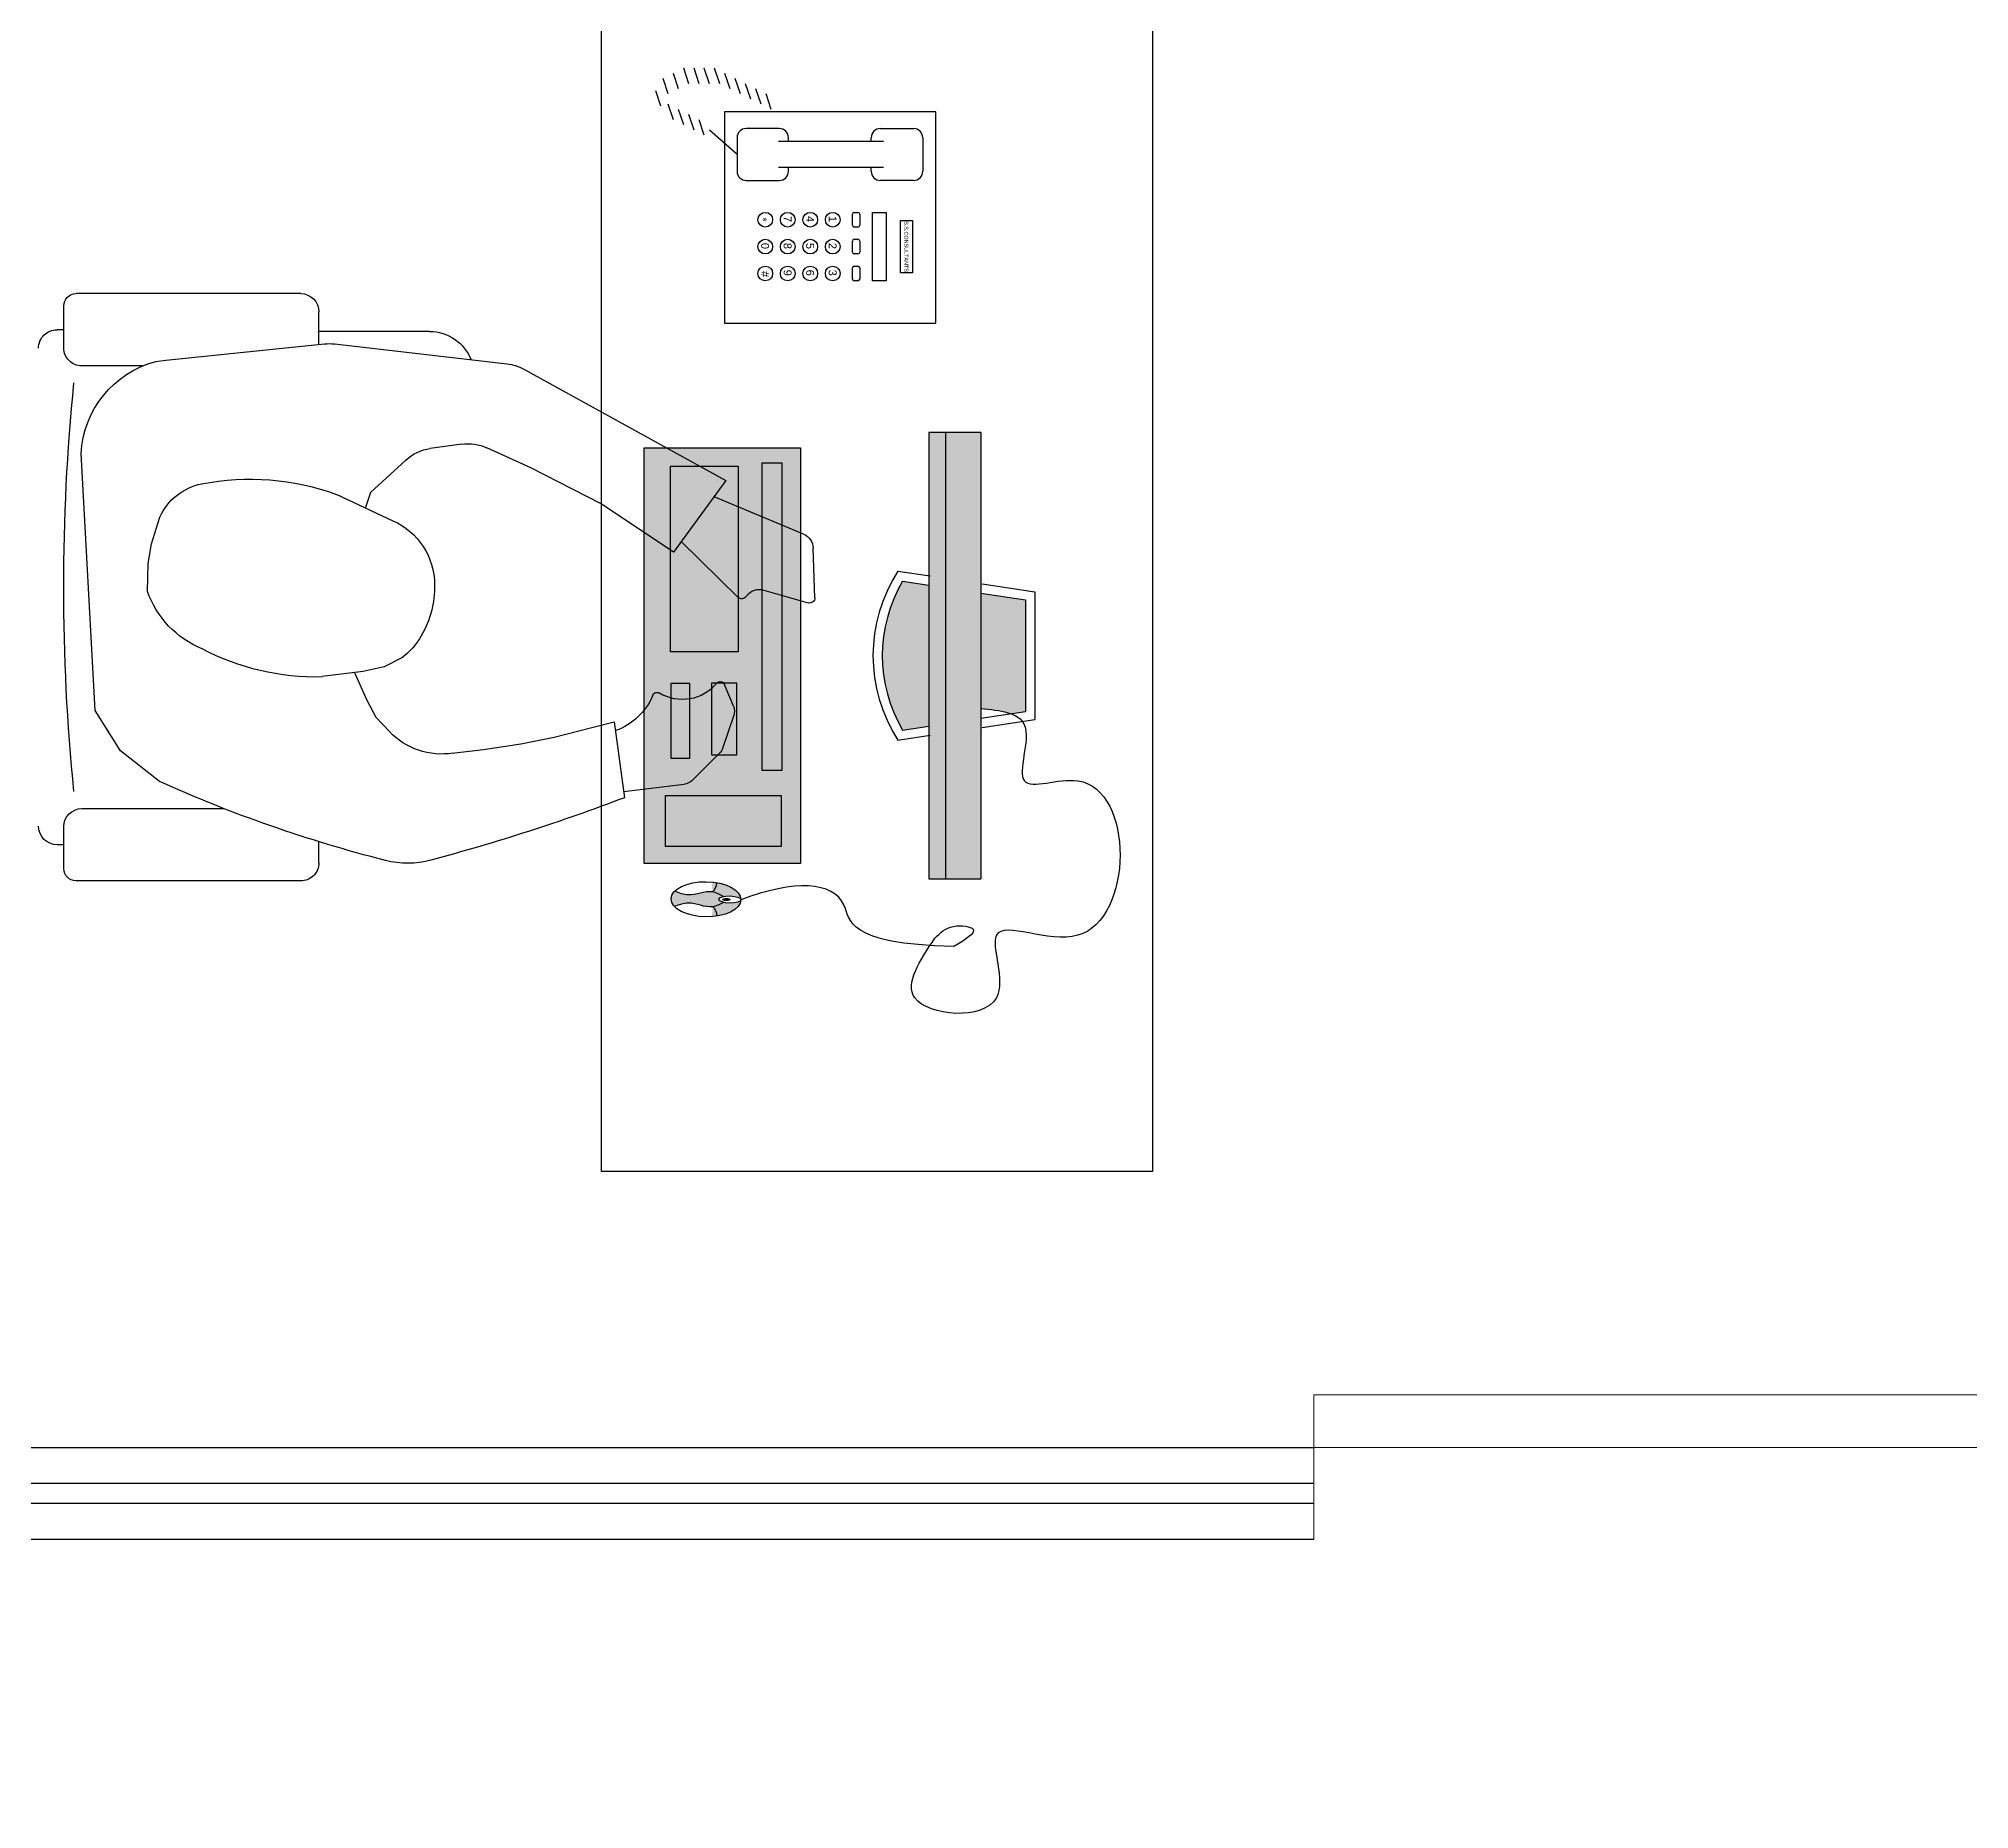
# Model space of a CAD drawing. Extents: x 11034434 to 11724204, y -4674497 to -3911811.
# Drawn here: x 11640632 to 11642733, y -4550677 to -4548749 of the extents above; entities that cross this region are included whole.
import ezdxf

# ---------------------------------------------------------------- set-up
doc = ezdxf.new("R2010")
doc.units = 0
doc.header["$MEASUREMENT"] = 0
doc.layers.get('0').update_dxf_attribs({"color": 251, "linetype": 'CONTINUOUS'})
doc.layers.add('0.0', color=251, linetype='CONTINUOUS', lineweight=0)
doc.layers.add('HATCH', color=251, linetype='CONTINUOUS')
doc.styles.add('ARIAL', font='arial.ttf', dxfattribs={"width": 0.75})

msp = doc.modelspace()

# ---------------------------------------------------------------- hatches: boundary and pattern name
h = msp.add_hatch(color=256)
h.dxf.hatch_style = 1
h.paths.add_polyline_path([(11641439.9, -4549628.8), (11641439.9, -4549573.1), (11641314.1, -4549573.1), (11641314.1, -4549628.8)], flags=16)
h.paths.add_polyline_path([(11641392.9, -4549417), (11641392.9, -4549214.9), (11641319.2, -4549214.9), (11641319.2, -4549417)], flags=0)
h.paths.add_polyline_path([(11641440.6, -4549546), (11641440.6, -4549211.1), (11641419.2, -4549211.1), (11641419.2, -4549546)], flags=16)
h.paths.add_polyline_path([(11641461, -4549647.2), (11641461, -4549194.8), (11641290.6, -4549194.8), (11641290.6, -4549647.2)])
h.paths.add_polyline_path([(11641391.2, -4549529.4), (11641364.5, -4549529.4), (11641364.5, -4549450.6), (11641391.2, -4549450.6)], flags=0)
h.paths.add_polyline_path([(11641419.2, -4549211.1), (11641440.6, -4549211.1), (11641440.6, -4549546), (11641419.2, -4549546)], flags=0)
h.paths.add_polyline_path([(11641340, -4549533), (11641320.1, -4549533), (11641320.1, -4549451), (11641340, -4549451)], flags=16)
h.paths.add_polyline_path([(11641439.9, -4549573.1), (11641439.9, -4549628.8), (11641314.1, -4549628.8), (11641314.1, -4549573.1)], flags=0)
h.paths.add_polyline_path([(11641392.9, -4549417), (11641319.2, -4549417), (11641319.2, -4549214.9), (11641392.9, -4549214.9)], flags=16)
h.paths.add_polyline_path([(11641391.2, -4549529.4), (11641391.2, -4549450.6), (11641364.5, -4549450.6), (11641364.5, -4549529.4)], flags=16)
h = msp.add_hatch(color=254)
h.dxf.hatch_style = 1
h.set_gradient(color1=(209, 209, 209), color2=(191, 191, 191), one_color=1, tint=0.75, name='INVCYLINDER')
h.paths.add_polyline_path([(11641600.4, -4549178), (11641618.6, -4549178), (11641618.6, -4549664), (11641600.4, -4549664)])
h = msp.add_hatch(color=256)
h.dxf.hatch_style = 1
h.paths.add_polyline_path([(11641657.1, -4549664), (11641657.1, -4549178), (11641618.6, -4549178), (11641618.6, -4549664)])
h = msp.add_hatch(color=254)
h.dxf.hatch_style = 1
h.set_gradient(color1=(209, 209, 209), color2=(191, 191, 191), one_color=1, tint=0.75, name='INVCYLINDER')
h.paths.add_polyline_path([(11641439.9, -4549628.8), (11641439.9, -4549573.1), (11641314.1, -4549573.1), (11641314.1, -4549628.8)])
h.paths.add_polyline_path([(11641392.9, -4549417), (11641392.9, -4549214.9), (11641319.2, -4549214.9), (11641319.2, -4549417)])
h.paths.add_polyline_path([(11641440.6, -4549546), (11641440.6, -4549211.1), (11641419.2, -4549211.1), (11641419.2, -4549546)])
h.paths.add_polyline_path([(11641391.2, -4549529.4), (11641391.2, -4549450.6), (11641364.5, -4549450.6), (11641364.5, -4549529.4)])
h.paths.add_polyline_path([(11641340, -4549533), (11641340, -4549451), (11641320.1, -4549451), (11641320.1, -4549533)])
h = msp.add_hatch(color=256)
h.dxf.hatch_style = 1
h.paths.add_polyline_path([(11641572, -4549502), (11641600.4, -4549497.7), (11641600.4, -4549344.3), (11641572, -4549340, 0.272996)])
edge = h.paths.add_edge_path()
edge.add_spline(control_points=[(11641657.1, -4549478.6), (11641668.9, -4549479.7), (11641680.7, -4549480.9), (11641689.8, -4549484.2)], knot_values=[0, 0, 0, 0, 28.674754, 28.674754, 28.674754, 28.674754], degree=3, periodic=0)
edge.add_line((11641689.8, -4549484.2), (11641705.7, -4549481.7))
edge.add_line((11641705.7, -4549481.7), (11641705.7, -4549360.2))
edge.add_line((11641705.7, -4549360.2), (11641657.1, -4549352.9))
edge.add_line((11641657.1, -4549352.9), (11641657.1, -4549478.6))
h = msp.add_hatch(color=256)
h.dxf.hatch_style = 1
edge = h.paths.add_edge_path()
edge.add_arc((11641356.7, -4549704.4), 13.3, -0.7401, 49.4615, ccw=False)
edge.add_ellipse((11641358.1, -4549686.3), major_axis=(-38, 0.5), ratio=0.504094, start_angle=468.56, end_angle=540)
edge.add_ellipse((11641384.1, -4549686.6), major_axis=(-12, 0.2), ratio=0.321688, start_angle=0, end_angle=180, ccw=False)
edge.add_ellipse((11641384.1, -4549686.6), major_axis=(-12, 0.2), ratio=0.321688, start_angle=-180, end_angle=0, ccw=False)
edge.add_ellipse((11641358.1, -4549686.3), major_axis=(-38, 0.5), ratio=0.504094, start_angle=540, end_angle=612.3014)
edge.add_arc((11641356.7, -4549668), 13.2, 308.5528, 359.1748, ccw=False)
edge.add_spline(control_points=[(11641364.9, -4549678.3), (11641356.6, -4549677.1), (11641342.1, -4549684.8), (11641328.9, -4549679.4), (11641324, -4549677.5)], knot_values=[0.469472, 0.469472, 0.469472, 0.469472, 1.407484, 1.952314, 1.952314, 1.952314, 1.952314], degree=3, periodic=0)
edge.add_ellipse((11641358.1, -4549686.3), major_axis=(-38, 0.5), ratio=0.504094, start_angle=334.232, end_angle=385.768)
edge.add_spline(control_points=[(11641323.8, -4549694.1), (11641328.7, -4549692.3), (11641342.3, -4549687.3), (11641356.8, -4549695.6), (11641365.3, -4549694.4)], knot_values=[0.450627, 0.450627, 0.450627, 0.450627, 0.995457, 1.95467, 1.95467, 1.95467, 1.95467], degree=3, periodic=0)
h = msp.add_hatch(color=256)
h.dxf.hatch_style = 1
edge = h.paths.add_edge_path()
edge.add_ellipse((11641380.3, -4549686.4), major_axis=(-4.1, 0.03), ratio=0.266102, start_angle=0, end_angle=360)
at = {"layer": 'HATCH', "ltscale": 500}
h = msp.add_hatch(color=251, dxfattribs=at)
h.dxf.hatch_style = 1
h.paths.add_polyline_path([(11633364, -4566323), (11633664, -4566323), (11633664, -4567223), (11633364, -4567223)])
h.paths.add_polyline_path([(11676774, -4570188), (11677674, -4570188), (11677674, -4570488), (11676774, -4570488)])
h.paths.add_polyline_path([(11651189, -4576253), (11651489, -4576253), (11651489, -4577153), (11651189, -4577153)])
h.paths.add_polyline_path([(11673574, -4576253), (11674174, -4576253), (11674174, -4576553), (11673574, -4576553)])
h.paths.add_polyline_path([(11629934, -4558133), (11630684, -4558133), (11630684, -4558433), (11629934, -4558433)])
h.paths.add_polyline_path([(11629934, -4561663), (11630834, -4561663), (11630834, -4561963), (11629934, -4561963)])
h.paths.add_polyline_path([(11666915.7, -4576153), (11667744, -4576153), (11667744, -4576453), (11666915.7, -4576453)])
h.paths.add_polyline_path([(11643159, -4575553), (11643459, -4575553), (11643459, -4576453), (11643159, -4576453)])
h.paths.add_polyline_path([(11636989, -4575703), (11637289, -4575703), (11637289, -4576453), (11636989, -4576453)])
h.paths.add_polyline_path([(11636664, -4576478), (11636964, -4576478), (11636964, -4577228), (11636664, -4577228)])
h.paths.add_polyline_path([(11629934, -4547263), (11630684, -4547263), (11630684, -4547563), (11629934, -4547563)])
h.paths.add_polyline_path([(11676774, -4547263), (11677674, -4547263), (11677674, -4547563), (11676774, -4547563)])
h.paths.add_polyline_path([(11629834, -4566323), (11630134, -4566323), (11630134, -4567223), (11629834, -4567223)])
h.paths.add_polyline_path([(11636664, -4575703), (11636964, -4575703), (11636964, -4576453), (11636664, -4576453)])
h.paths.add_polyline_path([(11676674, -4533533), (11676974, -4533533), (11676974, -4532554.7), (11676674, -4532554.7)])
h.paths.add_polyline_path([(11629934, -4554533), (11630684, -4554533), (11630684, -4554833), (11629934, -4554833)])
h.paths.add_polyline_path([(11658389, -4576253), (11658689, -4576253), (11658689, -4577153), (11658389, -4577153)])
h.paths.add_polyline_path([(11676774, -4527303), (11677674, -4527303), (11677674, -4527603), (11676774, -4527603)])
h.paths.add_polyline_path([(11676774, -4543663), (11677674, -4543663), (11677674, -4543963), (11676774, -4543963)])
h.paths.add_polyline_path([(11629934, -4550933), (11630684, -4550933), (11630684, -4551233), (11629934, -4551233)])
h.paths.add_polyline_path([(11661989, -4570223), (11662289, -4570223), (11662289, -4571123), (11661989, -4571123)])
h.paths.add_polyline_path([(11676774, -4550933), (11677674, -4550933), (11677674, -4551233), (11676774, -4551233)])
h.paths.add_polyline_path([(11634979, -4536533), (11635279, -4536533), (11635279, -4537133), (11634979, -4537133)])
h.paths.add_polyline_path([(11629934, -4536533), (11630834, -4536533), (11630834, -4536833), (11629934, -4536833)])
h.paths.add_polyline_path([(11676774, -4536533), (11677574, -4536533), (11677574, -4536833), (11676774, -4536833)])
h.paths.add_polyline_path([(11673574, -4565263), (11674272.9, -4565263), (11674272.9, -4565563), (11673574, -4565563)])
h.paths.add_polyline_path([(11670744, -4576153), (11671572.3, -4576153), (11671572.3, -4576453), (11670744, -4576453)])
h.paths.add_polyline_path([(11676774, -4558133), (11677674, -4558133), (11677674, -4558433), (11676774, -4558433)])
h.paths.add_polyline_path([(11634979, -4532933), (11635279, -4532933), (11635279, -4533533), (11634979, -4533533)])
h.paths.add_polyline_path([(11635304, -4532933), (11635604, -4532933), (11635604, -4533533), (11635304, -4533533)])
h.paths.add_polyline_path([(11631314, -4532633), (11631614, -4532633), (11631614, -4533533), (11631314, -4533533)])
h.paths.add_polyline_path([(11676774, -4576153), (11677674, -4576153), (11677674, -4576453), (11676774, -4576453)])
h.paths.add_polyline_path([(11649424, -4525003), (11649724, -4525003), (11649724, -4525903), (11649424, -4525903)])
h.paths.add_polyline_path([(11655454, -4525003), (11655754, -4525003), (11655754, -4525903), (11655454, -4525903)])
h.paths.add_polyline_path([(11633364, -4575703), (11633664, -4575703), (11633664, -4576453), (11633364, -4576453)])
h.paths.add_polyline_path([(11635304, -4536533), (11635604, -4536533), (11635604, -4537133), (11635304, -4537133)])
h.paths.add_polyline_path([(11646124, -4525003), (11646424, -4525003), (11646424, -4525903), (11646124, -4525903)])
h.paths.add_polyline_path([(11631314, -4526753), (11631614, -4526753), (11631614, -4527503), (11631314, -4527503)])
h.paths.add_polyline_path([(11634979, -4540133), (11635279, -4540133), (11635279, -4540733), (11634979, -4540733)])
h.paths.add_polyline_path([(11635304, -4540733), (11635604, -4540733), (11635604, -4540133), (11635304, -4540133)])
h.paths.add_polyline_path([(11633364, -4561213), (11633664, -4561213), (11633664, -4561963), (11633364, -4561963)])
h.paths.add_polyline_path([(11634979, -4526753), (11635279, -4526753), (11635279, -4527503), (11634979, -4527503)])
h.paths.add_polyline_path([(11632914, -4576478), (11633664, -4576478), (11633664, -4576778), (11632914, -4576778)])
h.paths.add_polyline_path([(11661989, -4576253), (11662289, -4576253), (11662289, -4577153), (11661989, -4577153)])
h.paths.add_polyline_path([(11633364, -4570223), (11633664, -4570223), (11633664, -4570973), (11633364, -4570973)])
h.paths.add_polyline_path([(11654789, -4576253), (11655089, -4576253), (11655089, -4577153), (11654789, -4577153)])
h.paths.add_polyline_path([(11676774, -4540133), (11677674, -4540133), (11677674, -4540433), (11676774, -4540433)])
h.paths.add_polyline_path([(11629934, -4543663), (11630684, -4543663), (11630684, -4543963), (11629934, -4543963)])
h.paths.add_polyline_path([(11670744, -4576478), (11671344, -4576478), (11671344, -4576778), (11670744, -4576778)])
h.paths.add_polyline_path([(11629659, -4576478), (11630409, -4576478), (11630409, -4576778), (11629659, -4576778)])
h.paths.add_polyline_path([(11667144, -4576478), (11667744, -4576478), (11667744, -4576778), (11667144, -4576778)])
h.paths.add_polyline_path([(11630834, -4540133), (11629934, -4540133), (11629934, -4540433), (11630834, -4540433)])
h.paths.add_polyline_path([(11643159, -4570223), (11643459, -4570223), (11643459, -4571123), (11643159, -4571123)])
h.paths.add_polyline_path([(11647589, -4576253), (11647889, -4576253), (11647889, -4577153), (11647589, -4577153)])
h.paths.add_polyline_path([(11667444, -4570223), (11667744, -4570223), (11667744, -4571123), (11667444, -4571123)])
h.paths.add_polyline_path([(11676774, -4561663), (11677674, -4561663), (11677674, -4561963), (11676774, -4561963)])
h.paths.add_polyline_path([(11676774, -4566923), (11677752.3, -4566923), (11677752.3, -4567223), (11676774, -4567223)])
h.paths.add_polyline_path([(11637734, -4526603), (11638034, -4526603), (11638034, -4527503), (11637734, -4527503)])
edge = h.paths.add_edge_path()
edge.add_line((11658239, -4526603), (11658239, -4527503))
edge.add_line((11670744, -4567223), (11671722.3, -4567223))
edge.add_line((11636664, -4561213), (11636664, -4561963))
edge.add_line((11658539, -4533533), (11658539, -4532633))
edge.add_line((11636964, -4570973), (11636964, -4570223))
edge.add_line((11636989, -4570223), (11636989, -4570973))
h.paths.add_polyline_path([(11655454, -4566923), (11656354, -4566923), (11656354, -4567223), (11655454, -4567223)], flags=17)
h.paths.add_polyline_path([(11640094, -4566323), (11640394, -4566323), (11640394, -4567223), (11640094, -4567223)], flags=17)
h.paths.add_polyline_path([(11636989, -4566473), (11637289, -4566473), (11637289, -4567223), (11636989, -4567223)], flags=17)
h.paths.add_polyline_path([(11636989, -4570223), (11637289, -4570223), (11637289, -4570973), (11636989, -4570973)], flags=17)
h.paths.add_polyline_path([(11645445.7, -4566923), (11646424, -4566923), (11646424, -4567223), (11645445.7, -4567223)], flags=17)
h.paths.add_polyline_path([(11647249.9, -4570223), (11648228.1, -4570223), (11648228.1, -4570523), (11647249.9, -4570523)], flags=17)
h.paths.add_polyline_path([(11660814, -4566923), (11661714, -4566923), (11661714, -4567223), (11660814, -4567223)], flags=17)
h.paths.add_polyline_path([(11649424, -4566923), (11650402.3, -4566923), (11650402.3, -4567223), (11649424, -4567223)], flags=17)
h.paths.add_polyline_path([(11666844, -4566923), (11667744, -4566923), (11667744, -4567223), (11666844, -4567223)], flags=17)
h.paths.add_polyline_path([(11636664, -4566473), (11636964, -4566473), (11636964, -4567223), (11636664, -4567223)], flags=17)
h.paths.add_polyline_path([(11636664, -4570223), (11636964, -4570223), (11636964, -4570973), (11636664, -4570973)], flags=17)
h.paths.add_polyline_path([(11660814, -4540133), (11661714, -4540133), (11661714, -4540433), (11660814, -4540433)], flags=17)
h.paths.add_polyline_path([(11655454, -4532933), (11655754, -4532933), (11655754, -4533533), (11655454, -4533533)], flags=16)
h.paths.add_polyline_path([(11655454, -4547263), (11656354, -4547263), (11656354, -4547563), (11655454, -4547563)], flags=17)
h.paths.add_polyline_path([(11652224, -4531073), (11652824, -4531073), (11652824, -4531373), (11652224, -4531373)], flags=17)
h.paths.add_polyline_path([(11652224, -4533233), (11652824, -4533233), (11652824, -4533533), (11652224, -4533533)], flags=16)
h.paths.add_polyline_path([(11660814, -4561663), (11661714, -4561663), (11661714, -4561963), (11660814, -4561963)], flags=17)
h.paths.add_polyline_path([(11636664, -4561213), (11636964, -4561213), (11636964, -4561963), (11636664, -4561963)], flags=17)
h.paths.add_polyline_path([(11646424, -4551233), (11645524, -4551233), (11645524, -4550933), (11646424, -4550933)], flags=17)
h.paths.add_polyline_path([(11639494, -4558133), (11640394, -4558133), (11640394, -4558433), (11639494, -4558433)], flags=17)
h.paths.add_polyline_path([(11646124, -4561363), (11646424, -4561363), (11646424, -4562263), (11646124, -4562263)], flags=17)
h.paths.add_polyline_path([(11639494, -4561663), (11640394, -4561663), (11640394, -4561963), (11639494, -4561963)], flags=17)
h.paths.add_polyline_path([(11655454, -4558133), (11656354, -4558133), (11656354, -4558433), (11655454, -4558433)], flags=17)
h.paths.add_polyline_path([(11636989, -4561213), (11637289, -4561213), (11637289, -4561963), (11636989, -4561963)], flags=17)
h.paths.add_polyline_path([(11639494, -4554533), (11640394, -4554533), (11640394, -4554833), (11639494, -4554833)], flags=17)
h.paths.add_polyline_path([(11660814, -4543663), (11661714, -4543663), (11661714, -4543963), (11660814, -4543963)], flags=17)
h.paths.add_polyline_path([(11660814, -4554533), (11661714, -4554533), (11661714, -4554833), (11660814, -4554833)], flags=17)
h.paths.add_polyline_path([(11660814, -4550933), (11661714, -4550933), (11661714, -4551233), (11660814, -4551233)], flags=17)
h.paths.add_polyline_path([(11664314, -4565263), (11664914, -4565263), (11664914, -4565563), (11664314, -4565563)], flags=17)
h.paths.add_polyline_path([(11670744, -4547263), (11671644, -4547263), (11671644, -4547563), (11670744, -4547563)], flags=17)
h.paths.add_polyline_path([(11666844, -4547263), (11667744, -4547263), (11667744, -4547563), (11666844, -4547563)], flags=17)
h.paths.add_polyline_path([(11649424, -4554233), (11649724, -4554233), (11649724, -4555133), (11649424, -4555133)], flags=17)
h.paths.add_polyline_path([(11655454, -4554533), (11656354, -4554533), (11656354, -4554833), (11655454, -4554833)], flags=17)
h.paths.add_polyline_path([(11670744, -4566923), (11671722.3, -4566923), (11671722.3, -4567223), (11670744, -4567223)], flags=17)
h.paths.add_polyline_path([(11646124, -4554233), (11646424, -4554233), (11646424, -4555133), (11646124, -4555133)], flags=17)
h.paths.add_polyline_path([(11667444, -4554233), (11667744, -4554233), (11667744, -4555133), (11667444, -4555133)], flags=17)
h.paths.add_polyline_path([(11649424, -4547263), (11650324, -4547263), (11650324, -4547563), (11649424, -4547563)], flags=17)
h.paths.add_polyline_path([(11662541.5, -4533233), (11663441.5, -4533233), (11663441.5, -4533533), (11662541.5, -4533533)], flags=17)
h.paths.add_polyline_path([(11666844, -4533233), (11667744, -4533233), (11667744, -4533533), (11666844, -4533533)], flags=17)
h.paths.add_polyline_path([(11670744, -4533233), (11671644, -4533233), (11671644, -4533533), (11670744, -4533533)], flags=17)
h.paths.add_polyline_path([(11655454, -4550933), (11656354, -4550933), (11656354, -4551233), (11655454, -4551233)], flags=17)
h.paths.add_polyline_path([(11649424, -4550933), (11650324, -4550933), (11650324, -4551233), (11649424, -4551233)], flags=17)
h.paths.add_polyline_path([(11642994, -4565263), (11643594, -4565263), (11643594, -4565563), (11642994, -4565563)], flags=17)
h.paths.add_polyline_path([(11655454, -4540133), (11656354, -4540133), (11656354, -4540433), (11655454, -4540433)], flags=17)
h.paths.add_polyline_path([(11639494, -4550933), (11640394, -4550933), (11640394, -4551233), (11639494, -4551233)], flags=17)
h.paths.add_polyline_path([(11670744, -4550933), (11671644, -4550933), (11671644, -4551233), (11670744, -4551233)], flags=17)
h.paths.add_polyline_path([(11666844, -4550933), (11667744, -4550933), (11667744, -4551233), (11666844, -4551233)], flags=17)
h.paths.add_polyline_path([(11670744, -4554233), (11671044, -4554233), (11671044, -4555133), (11670744, -4555133)], flags=17)
h.paths.add_polyline_path([(11649424, -4557833), (11649724, -4557833), (11649724, -4558733), (11649424, -4558733)], flags=17)
h.paths.add_polyline_path([(11670744, -4561363), (11671044, -4561363), (11671044, -4562263), (11670744, -4562263)], flags=17)
h.paths.add_polyline_path([(11655454, -4543663), (11656354, -4543663), (11656354, -4543963), (11655454, -4543963)], flags=17)
h.paths.add_polyline_path([(11667444, -4543363), (11667744, -4543363), (11667744, -4544263), (11667444, -4544263)], flags=17)
h.paths.add_polyline_path([(11670744, -4543363), (11671044, -4543363), (11671044, -4544263), (11670744, -4544263)], flags=17)
h.paths.add_polyline_path([(11645524, -4547263), (11646424, -4547263), (11646424, -4547563), (11645524, -4547563)], flags=17)
h.paths.add_polyline_path([(11660618.7, -4547262.8), (11661714, -4547263), (11661714, -4547563), (11660618.7, -4547562.8)], flags=17)
h.paths.add_polyline_path([(11639494, -4547263), (11640394, -4547263), (11640394, -4547563), (11639494, -4547563)], flags=17)
h.paths.add_polyline_path([(11654449.9, -4570223), (11655428.1, -4570223), (11655428.1, -4570523), (11654449.9, -4570523)], flags=17)
h.paths.add_polyline_path([(11646124, -4557833), (11646424, -4557833), (11646424, -4558733), (11646124, -4558733)], flags=17)
h.paths.add_polyline_path([(11641979, -4527503), (11642279, -4527503), (11642279, -4526703), (11641979, -4526703)], flags=17)
h.paths.add_polyline_path([(11670744, -4539833), (11671044, -4539833), (11671044, -4540733), (11670744, -4540733)], flags=17)
h.paths.add_polyline_path([(11646124, -4530473), (11646424, -4530473), (11646424, -4531373), (11646124, -4531373)], flags=17)
h.paths.add_polyline_path([(11660814, -4536533), (11661714, -4536533), (11661714, -4536833), (11660814, -4536833)], flags=17)
h.paths.add_polyline_path([(11655454, -4530473), (11655754, -4530473), (11655754, -4531373), (11655454, -4531373)], flags=17)
h.paths.add_polyline_path([(11641979, -4532633), (11642279, -4532633), (11642279, -4533533), (11641979, -4533533)], flags=17)
h.paths.add_polyline_path([(11658239, -4532633), (11658539, -4532633), (11658539, -4533533), (11658239, -4533533)], flags=16)
h.paths.add_polyline_path([(11639494, -4536533), (11640394, -4536533), (11640394, -4536833), (11639494, -4536833)], flags=17)
h.paths.add_polyline_path([(11649424, -4536533), (11650069, -4536533), (11650069, -4536833), (11649424, -4536833)], flags=17)
h.paths.add_polyline_path([(11637734, -4532633), (11638034, -4532633), (11638034, -4533533), (11637734, -4533533)], flags=17)
h.paths.add_polyline_path([(11667444, -4526603), (11667744, -4526603), (11667744, -4527503), (11667444, -4527503)], flags=17)
h.paths.add_polyline_path([(11646124, -4532633), (11646424, -4532633), (11646424, -4533533), (11646124, -4533533)], flags=17)
h.paths.add_polyline_path([(11662841.5, -4526603), (11663141.5, -4526603), (11663141.5, -4527503), (11662841.5, -4527503)], flags=17)
h.paths.add_polyline_path([(11670744, -4536533), (11671644, -4536533), (11671644, -4536833), (11670744, -4536833)], flags=17)
h.paths.add_polyline_path([(11646124, -4543363), (11646424, -4543363), (11646424, -4544263), (11646124, -4544263)], flags=17)
h.paths.add_polyline_path([(11639494, -4540133), (11640394, -4540133), (11640394, -4540433), (11639494, -4540433)], flags=17)
h.paths.add_polyline_path([(11658239, -4526603), (11658539, -4526603), (11658539, -4527503), (11658239, -4527503)], flags=17)
h.paths.add_polyline_path([(11666844, -4536533), (11667744, -4536533), (11667744, -4536833), (11666844, -4536833)], flags=17)
h.paths.add_polyline_path([(11670744, -4526603), (11671044, -4526603), (11671044, -4527503), (11670744, -4527503)], flags=17)
h.paths.add_polyline_path([(11658049.9, -4570223), (11659028.1, -4570223), (11659028.1, -4570523), (11658049.9, -4570523)], flags=17)
h.paths.add_polyline_path([(11655454, -4536533), (11656354, -4536533), (11656354, -4536833), (11655454, -4536833)], flags=17)
h.paths.add_polyline_path([(11655454, -4561663), (11656354, -4561663), (11656354, -4561963), (11655454, -4561963)], flags=17)
h.paths.add_polyline_path([(11649424, -4539833), (11649724, -4539833), (11649724, -4540733), (11649424, -4540733)], flags=17)
h.paths.add_polyline_path([(11660814, -4558133), (11661714, -4558133), (11661714, -4558433), (11660814, -4558433)], flags=17)
h.paths.add_polyline_path([(11646124, -4540733), (11646424, -4540733), (11646424, -4539835.4), (11646124, -4539835.4)], flags=17)
h.paths.add_polyline_path([(11667444, -4557833), (11667744, -4557833), (11667744, -4558733), (11667444, -4558733)], flags=17)
h.paths.add_polyline_path([(11649424, -4561363), (11649724, -4561363), (11649724, -4562263), (11649424, -4562263)], flags=17)
h.paths.add_polyline_path([(11670744, -4557833), (11671044, -4557833), (11671044, -4558733), (11670744, -4558733)], flags=17)
h.paths.add_polyline_path([(11645445.7, -4536533), (11646424, -4536533), (11646424, -4536833), (11645445.7, -4536833)], flags=17)
h.paths.add_polyline_path([(11667444, -4561363), (11667744, -4561363), (11667744, -4562263), (11667444, -4562263)], flags=17)
h.paths.add_polyline_path([(11649424, -4543363), (11649724, -4543363), (11649724, -4544263), (11649424, -4544263)], flags=17)
h.paths.add_polyline_path([(11639494, -4543663), (11640394, -4543663), (11640394, -4543963), (11639494, -4543963)], flags=17)
h.paths.add_polyline_path([(11667444, -4539833), (11667744, -4539833), (11667744, -4540733), (11667444, -4540733)], flags=17)
h.paths.add_polyline_path([(11671044, -4570280.2), (11670744, -4570280.2), (11670744, -4571201.3), (11671044, -4571201.3)])

# ---------------------------------------------------------------- linework, layer by layer
at = {"lineweight": 25, "ltscale": 500}
for p, q in [((11641244.1, -4549982.5, 0), (11641244.1, -4547682.7, 0)), ((11641844.1, -4547682.7, 0), (11641844.1, -4549982.5, 0)), ((11641844.1, -4549982.5, 0), (11641244.1, -4549982.5, 0))]:
    msp.add_line(p, q, dxfattribs=at)
at = {"lineweight": 25}
for p, q in [((11641317, -4548809.6, 0), (11641311.4, -4548792.8, 0)), ((11641328.2, -4548804, 0), (11641322.6, -4548787.2, 0)), ((11641339.4, -4548798.4, 0), (11641333.8, -4548781.6, 0)), ((11641350.6, -4548798.4, 0), (11641345, -4548781.6, 0)), ((11641361.8, -4548798.4, 0), (11641356.2, -4548781.6, 0)), ((11641373, -4548798.4, 0), (11641367.4, -4548781.6, 0)), ((11641384.3, -4548804, 0), (11641378.6, -4548787.2, 0)), ((11641395.5, -4548809.6, 0), (11641389.9, -4548792.8, 0)), ((11641406.7, -4548815.2, 0), (11641401.1, -4548798.4, 0)), ((11641309, -4548822.8, 0), (11641303.4, -4548806, 0)), ((11641417.9, -4548820.8, 0), (11641412.3, -4548804, 0)), ((11641429.1, -4548826.4, 0), (11641423.5, -4548809.6, 0)), ((11641322.6, -4548837.7, 0), (11641317, -4548820.8, 0)), ((11641333.8, -4548843.3, 0), (11641328.2, -4548826.4, 0)), ((11641345, -4548848.9, 0), (11641339.4, -4548832.1, 0)), ((11641356.2, -4548854.5, 0), (11641350.6, -4548837.7, 0)), ((11641608.3, -4548829.2, 0), (11641378, -4548829.2, 0)), ((11641378, -4548829.2, 0), (11641378, -4549059.2, 0)), ((11641608.3, -4549059.2, 0), (11641608.3, -4548829.2, 0)), ((11641391.8, -4548875.4, 0), (11641361.8, -4548848.9, 0)), ((11641391.8, -4548857.2, 0), (11641391.8, -4548893.7, 0)), ((11641437.8, -4548847.2, 0), (11641401.8, -4548847.2, 0)), ((11641551.2, -4548861.4, 0), (11641437, -4548861.4, 0)), ((11641447.8, -4548861.4, 0), (11641447.8, -4548857.2, 0)), ((11641537.8, -4548861.4, 0), (11641537.8, -4548857.2, 0)), ((11641547.8, -4548847.2, 0), (11641583.9, -4548847.2, 0)), ((11641593.9, -4548857.2, 0), (11641593.9, -4548893.7, 0)), ((11641401.8, -4548903.7, 0), (11641437.8, -4548903.7, 0)), ((11641551.2, -4548889.5, 0), (11641437, -4548889.5, 0)), ((11641447.8, -4548893.7, 0), (11641447.8, -4548889.4, 0)), ((11641537.8, -4548893.7, 0), (11641537.8, -4548889.4, 0)), ((11641583.9, -4548903.7, 0), (11641547.8, -4548903.7, 0)), ((11641517.4, -4548952.5, 0), (11641517.4, -4548940.5, 0)), ((11641519.4, -4548938.5, 0), (11641523.4, -4548938.5, 0)), ((11641525.4, -4548940.5, 0), (11641525.4, -4548952.5, 0)), ((11641539.1, -4549013), (11641539.1, -4548938.5)), ((11641539.1, -4548938.5), (11641554.1, -4548938.5)), ((11641554.1, -4548938.5), (11641554.1, -4549013)), ((11641523.4, -4548954.5, 0), (11641519.4, -4548954.5, 0)), ((11641569.6, -4549004.2), (11641569.6, -4548947.2)), ((11641569.6, -4548947.2), (11641582.8, -4548947.2)), ((11641582.8, -4548947.2), (11641582.8, -4549004.2)), ((11641517.4, -4548981.7, 0), (11641517.4, -4548969.7, 0)), ((11641519.4, -4548967.7, 0), (11641523.4, -4548967.7, 0)), ((11641523.4, -4548983.7, 0), (11641519.4, -4548983.7, 0)), ((11641525.4, -4548969.7, 0), (11641525.4, -4548981.7, 0)), ((11641517.4, -4549011, 0), (11641517.4, -4548999, 0)), ((11641519.4, -4548997, 0), (11641523.4, -4548997, 0)), ((11641525.4, -4548999, 0), (11641525.4, -4549011, 0)), ((11641582.8, -4549004.2), (11641569.6, -4549004.2)), ((11640916.9, -4549026.9), (11640672.4, -4549026.9)), ((11641523.4, -4549013, 0), (11641519.4, -4549013, 0)), ((11641554.1, -4549013), (11641539.1, -4549013)), ((11640658.9, -4549086), (11640658.9, -4549040.3)), ((11640936.5, -4549082.3), (11640936.5, -4549046.6)), ((11640658.9, -4549066.3), (11640651.7, -4549066.3)), ((11641057.2, -4549068.1), (11640936.5, -4549068.1)), ((11641378, -4549059.2, 0), (11641608.3, -4549059.2, 0)), ((11640770, -4549099.4), (11640942.9, -4549081.7)), ((11640953.5, -4549081.7), (11641141.5, -4549103.4)), ((11640744.8, -4549105.6), (11640678.5, -4549105.6)), ((11640758.9, -4549100.8), (11640770, -4549099.4)), ((11641159.6, -4549109.1), (11641379.6, -4549230.3)), ((11641092.3, -4549190.8), (11641057.8, -4549195.5)), ((11641167.4, -4549216.6), (11641119.3, -4549194.8)), ((11641290.6, -4549647.2), (11641290.6, -4549194.8)), ((11641290.6, -4549194.8), (11641461, -4549194.8)), ((11641461, -4549194.8), (11641461, -4549647.2)), ((11641657.1, -4549178), (11641600.4, -4549178)), ((11641600.4, -4549178), (11641600.4, -4549664)), ((11641618.6, -4549178), (11641618.6, -4549664)), ((11641657.1, -4549178), (11641657.1, -4549664)), ((11640693.1, -4549480.6), (11640677.9, -4549201)), ((11641031.2, -4549208.1), (11640992.8, -4549243.4)), ((11641244, -4549255.7), (11641167.4, -4549216.6)), ((11641319.2, -4549417), (11641319.2, -4549214.9)), ((11641319.2, -4549214.9), (11641392.9, -4549214.9)), ((11641392.9, -4549214.9), (11641392.9, -4549417)), ((11641419.2, -4549546), (11641419.2, -4549211.1)), ((11641419.2, -4549211.1), (11641440.6, -4549211.1)), ((11641440.6, -4549211.1), (11641440.6, -4549546)), ((11641379.6, -4549230.3), (11641322.8, -4549308.3)), ((11640956, -4549245.5), (11641017, -4549274.1)), ((11640992.8, -4549243.4), (11640987.5, -4549259.7)), ((11641322.8, -4549308.3), (11641244, -4549255.7)), ((11641464.3, -4549288.8), (11641367, -4549248)), ((11640754.3, -4549299.3), (11640763.6, -4549270.2)), ((11640750.7, -4549320.6), (11640754.3, -4549299.3)), ((11641331.4, -4549297), (11641393.1, -4549357.6)), ((11640750, -4549351.1), (11640750.7, -4549320.6)), ((11641476.6, -4549357.9), (11641474.7, -4549303.9)), ((11641566.9, -4549329), (11641601.9, -4549334.3)), ((11641572, -4549340), (11641600.4, -4549344.3)), ((11641658.6, -4549342.9), (11641715.9, -4549351.5)), ((11641401.5, -4549357), (11641402.9, -4549355.4)), ((11641420.9, -4549349.6), (11641469.4, -4549363.5)), ((11641657.1, -4549352.9), (11641705.7, -4549360.2)), ((11641705.7, -4549360.2), (11641705.7, -4549481.7)), ((11641715.9, -4549351.5), (11641715.9, -4549490.5)), ((11641026.9, -4549423.3), (11641007.7, -4549433.2)), ((11641392.9, -4549417), (11641319.2, -4549417)), ((11640985, -4549438.2), (11640940.3, -4549443.8)), ((11640975.3, -4549439.4), (11640988.5, -4549468.9)), ((11641007.7, -4549433.2), (11640985, -4549438.2)), ((11640988.5, -4549468.9), (11640998.5, -4549488.1)), ((11641320.1, -4549533), (11641320.1, -4549451)), ((11641320.1, -4549451), (11641340, -4549451)), ((11641340, -4549451), (11641340, -4549533)), ((11641364.5, -4549529.4), (11641364.5, -4549450.6)), ((11641364.5, -4549450.6), (11641391.2, -4549450.6)), ((11641387.9, -4549476.1), (11641378, -4549452.3)), ((11641391.2, -4549450.6), (11641391.2, -4549529.4)), ((11640720.7, -4549524.6), (11640693.1, -4549480.6)), ((11640998.5, -4549488.1), (11641013.4, -4549503.7)), ((11641376.4, -4549521.6), (11641388.3, -4549486.5)), ((11641657.1, -4549489.1), (11641705.7, -4549481.7)), ((11641658.6, -4549499.1), (11641715.9, -4549490.5)), ((11641156.5, -4549516.9), (11641192.7, -4549509.8)), ((11641192.7, -4549509.8), (11641233.9, -4549499.2)), ((11641233.9, -4549499.2), (11641258.2, -4549492.9)), ((11641258.2, -4549492.9), (11641269.3, -4549575.7)), ((11641566.9, -4549513), (11641601.9, -4549507.7)), ((11641572, -4549502), (11641600.4, -4549497.7)), ((11640763.3, -4549558), (11640720.7, -4549524.6)), ((11641082.5, -4549527.2), (11641084.8, -4549526.8)), ((11641084.8, -4549526.8), (11641116, -4549523.3)), ((11641116, -4549523.3), (11641156.5, -4549516.9)), ((11641340, -4549533), (11641320.1, -4549533)), ((11641343, -4549556.8), (11641372.8, -4549527.3)), ((11641391.2, -4549529.4), (11641364.5, -4549529.4)), ((11641440.6, -4549546), (11641419.2, -4549546)), ((11641268.5, -4549569), (11641334.4, -4549561)), ((11641314.1, -4549628.8), (11641314.1, -4549573.1)), ((11641314.1, -4549573.1), (11641439.9, -4549573.1)), ((11641439.9, -4549573.1), (11641439.9, -4549628.8)), ((11640833.7, -4549587.6), (11640678.5, -4549587.6)), ((11640658.9, -4549652.8), (11640658.9, -4549607.1)), ((11640658.9, -4549626.9), (11640651.7, -4549626.9)), ((11640936.5, -4549646.6), (11640936.5, -4549623.5)), ((11641439.9, -4549628.8), (11641314.1, -4549628.8)), ((11641461, -4549647.2), (11641290.6, -4549647.2)), ((11640916.9, -4549666.3), (11640672.4, -4549666.3)), ((11641600.4, -4549664), (11641657.1, -4549664)), ((11640394, -4550283), (11642019.7, -4550283)), ((11640394, -4550322), (11642019.7, -4550322)), ((11642019.7, -4550344), (11640394, -4550344)), ((11642019.7, -4550383), (11640394, -4550383))]:
    msp.add_line(p, q, dxfattribs=at)
for centre in [(11641422.5, -4548946.5, 0), (11641447, -4548946.5, 0), (11641471.5, -4548946.5, 0), (11641496, -4548946.5, 0), (11641422.5, -4548975.7, 0), (11641447, -4548975.7, 0), (11641471.5, -4548975.7, 0), (11641496, -4548975.7, 0), (11641422.5, -4549005, 0), (11641447, -4549005, 0), (11641471.5, -4549005, 0), (11641496, -4549005, 0)]:
    msp.add_circle(centre, 8)
for centre, radius, start, end in [((11641401.8, -4548857.2, 0), 10, 90.0055, 180), ((11641437.8, -4548857.2, 0), 10, 0, 90.0055), ((11641547.8, -4548857.2, 0), 10, 89.9945, 180), ((11641583.9, -4548857.2, 0), 10, 0, 89.9945), ((11641401.8, -4548893.7, 0), 10, 180, 270.0055), ((11641437.8, -4548893.7, 0), 10, 270.0055, 0), ((11641547.8, -4548893.7, 0), 10, 180, 269.9945), ((11641583.9, -4548893.7, 0), 10, 269.9945, 0), ((11641519.4, -4548940.5, 0), 2, 90, 180), ((11641523.4, -4548940.5, 0), 2, 0, 90), ((11641519.4, -4548952.5, 0), 2, 180, 270), ((11641523.4, -4548952.5, 0), 2, 270, 0), ((11641519.4, -4548969.7, 0), 2, 90, 180), ((11641519.4, -4548981.7, 0), 2, 180, 270), ((11641523.4, -4548969.7, 0), 2, 0, 90), ((11641523.4, -4548981.7, 0), 2, 270, 0), ((11641519.4, -4548999, 0), 2, 90, 180), ((11641523.4, -4548999, 0), 2, 0, 90), ((11641519.4, -4549011, 0), 2, 180, 270), ((11641523.4, -4549011, 0), 2, 270, 0), ((11641709.3, -4549421), 169.5, 147.1302, 212.8698), ((11641709.3, -4549421), 159.4, 149.4611, 210.5389), ((11641356.7, -4549667.9), 13.2, 307.5347, 359.1748), ((11641356.7, -4549704.4), 13.3, 359.2599, 49.5773)]:
    msp.add_arc(centre, radius, start, end)
at = {"extrusion": (0, 0, -1)}
for centre, major_axis, start_param, end_param in [((11640672.4, -4549040.3), (0.4, 13.4), 4.679869, 6.250665), ((11640916.9, -4549046.6), (0.9, 19.7), -0.043829, 1.526967), ((11640651.7, -4549086.4), (-0.3, 20.2), -1.556884, 0.013913), ((11641057.2, -4549116.5), (0, 48.4), -0.001019, 1.196124), ((11640678.5, -4549086), (1.2, 19.5), 3.079994, 4.650791), ((11640947.9, -4549130.6), (-34.8, 34.8), 0.682948, 0.900006), ((11640786.6, -4549206.1), (0.1, 108.8), -1.525082, -0.25765), ((11641135.9, -4549152.2), (0.7, 49.2), 0.099696, 0.48846), ((11642889.2, -4549346.6), (-0.3, 2230.3), 4.612615, 4.812403), ((11641064.5, -4549244.3), (-1.2, 49.2), -0.718628, -0.110142), ((11641098.9, -4549239.6), (-0.5, 49.2), -0.125727, 0.436142), ((11640821.4, -4549296.2), (-1.4, 63.4), -1.125358, -0.173983), ((11640861.9, -4549503.8), (0, 274.9), -0.1935, 0.349199), ((11640986.3, -4549344), (0.1, 76.3), 0.41253, 1.567813), ((11641457.7, -4549304.5), (2.9, 16.8), 0.228146, 1.366478), ((11640957.4, -4549346.1), (0.4, 105.2), 1.546457, 2.098864), ((11640848.9, -4549316.5), (-1.2, 104.7), 3.537567, 4.387411), ((11641397.1, -4549353.5), (-4.01, 4.01), 3.025729, 4.703261), ((11641416.2, -4549365.9), (0.7, 17), -0.94111, 0.24037), ((11641470.9, -4549358.1), (4.01, 4.01), 0.750005, 2.636412), ((11640981.3, -4549361.5), (5.3, 76.6), 2.017902, 2.43703), ((11640933.7, -4549178.2), (2.2, 266.1), 3.109093, 3.618569), ((11641373.5, -4549454.2), (3.48, 3.48), 4.614891, 6.6759), ((11641236.1, -4549437.2), (-1.9, 69.5), 1.994275, 2.824627), ((11641304.7, -4549465.9), (3.48, 3.48), 4.322767, 6.041939), ((11641332.3, -4549420.3), (-1, 48.4), 2.279075, 3.706123), ((11641374.3, -4549481.8), (10.4, 10.4), 0.392715, 1.111217), ((11641070.3, -4549449.4), (-0.3, 78.7), 2.989294, 3.954546), ((11641362.4, -4549516.8), (-10.4, 10.4), 2.682013, 3.146577), ((11641379.7, -4548188.6), (-23.4, 1501.6), 3.406608, 3.58013), ((11640500.4, -4547551.8), (15.9, 2164.9), 2.771178, 2.873446), ((11641332.7, -4549546.3), (-10.4, 10.4), 3.146577, 3.806537), ((11640678.5, -4549607.1), (-1.5, 19.5), -1.493888, 0.076908), ((11640651.7, -4549606.7), (0.3, 20.2), 3.12768, 4.698476), ((11640672.4, -4549652.8), (-0.4, 13.4), 3.174113, 4.744909), ((11640916.9, -4549646.6), (-0.8, 19.7), 1.610246, 3.181043), ((11641033.3, -4549548.6), (-0.6, 98.4), 2.887097, 3.39735)]:
    msp.add_ellipse(centre, major_axis=major_axis, ratio=1, start_param=start_param, end_param=end_param, dxfattribs=at)
for centre, major_axis, ratio in [((11641358.1, -4549686.2), (-38, 0.5), 0.504094), ((11641384.1, -4549686.5), (-12, 0.2), 0.321688), ((11641380.3, -4549686.4), (-4.1, 0.03), 0.266102)]:
    msp.add_ellipse(centre, major_axis=major_axis, ratio=ratio)
for points, knots in [([(11641657.1, -4549478.6), (11641678, -4549480.6), (11641723.9, -4549485), (11641682.2, -4549580), (11641825.2, -4549517.5), (11641822.6, -4549782.6), (11641645.5, -4549690), (11641706.8, -4549822.1), (11641553, -4549809.9), (11641590.7, -4549753.2), (11641607.1, -4549728.5)], [0, 0, 0, 0, 50.816785, 111.432382, 169.649891, 337.805382, 426.524584, 494.54241, 583.261612, 651.732815, 651.732815, 651.732815, 651.732815]), ([(11641377.2, -4549683.3), (11641373.2, -4549681.1), (11641361.1, -4549674.5), (11641342.1, -4549684.7), (11641328.9, -4549679.4), (11641324, -4549677.4)], [0, 0, 0, 0, 13.197571, 39.585486, 54.908826, 54.908826, 54.908826, 54.908826]), ([(11641627.7, -4549737.8), (11641509.2, -4549734.6), (11641524.8, -4549668.6), (11641454, -4549664.6), (11641396.1, -4549686.7)], [0, 0, 0, 0, 1.558339, 3.964451, 3.964451, 3.964451, 3.964451]), ([(11641377.1, -4549689.6), (11641373.2, -4549691.6), (11641361.1, -4549698.1), (11641342.3, -4549687.2), (11641328.7, -4549692.2), (11641323.8, -4549694.1)], [0, 0, 0, 0, 12.673089, 39.651763, 54.975103, 54.975103, 54.975103, 54.975103]), ([(11641607.1, -4549728.5), (11641612.7, -4549723), (11641623.4, -4549712.5), (11641661.1, -4549717.6), (11641639.7, -4549730.5), (11641627.7, -4549737.8)], [0, 0, 0, 0, 23.911476, 45.698297, 74.085026, 74.085026, 74.085026, 74.085026])]:
    msp.add_open_spline(points, degree=3, knots=knots)
at = {"layer": '0.0', "ltscale": 500}
for p, q in [((11642019.7, -4550225.6), (11642019.7, -4550383)), ((11642019.7, -4550383), (11640394, -4550383))]:
    msp.add_line(p, q, dxfattribs=at)
for points in [[(11643219.6, -4550283), (11643219.6, -4550225.6), (11642019.7, -4550225.6)], [(11642019.7, -4550283), (11644519.6, -4550283)]]:
    msp.add_lwpolyline(points, dxfattribs=at)

# ---------------------------------------------------------------- texts
at = {"lineweight": 20, "style": 'ARIAL'}
for s, height, p in [('*', 8.57, (11641415.6, -4548943.9, 0)), ('7', 8.57, (11641442.6, -4548942.4, 0)), ('4', 8.57, (11641467.1, -4548942.4, 0)), ('1', 8.57, (11641491.6, -4548942.4, 0)), ('S.S.CONSULTANTS', 4.234, (11641573.9, -4548948.1, 0)), ('0', 8.57, (11641418.1, -4548971.7, 0)), ('8', 8.57, (11641442.6, -4548971.7, 0)), ('5', 8.57, (11641467.1, -4548971.7, 0)), ('2', 8.57, (11641491.6, -4548971.7, 0)), ('#', 8.57, (11641418.1, -4549002.4, 0)), ('9', 8.57, (11641442.6, -4549000.9, 0)), ('6', 8.57, (11641467.1, -4549000.9, 0)), ('3', 8.57, (11641491.6, -4549000.9, 0))]:
    msp.add_text(s, height=height, rotation=270, dxfattribs=at).set_placement(p)

doc.saveas('drawing.dxf')
